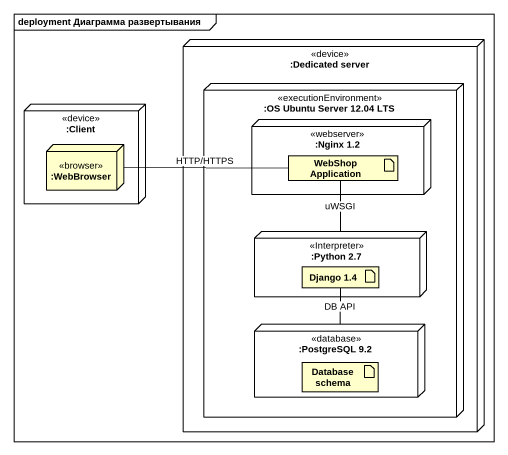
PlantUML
@startuml
mainframe deployment Диаграмма развертывания
node ":Dedicated server" as Dedicated_server <<device>> {
  node ":OS Ubuntu Server 12.04 LTS" as OS_Ubuntu_Server_12_04_LTS <<executionEnvironment>> {
    node ":Nginx 1.2" as Nginx_1_2 <<webserver>> {
      artifact "WebShop Application" as WebShop_Application
    }
    node ":Python 2.7" as Python_2_7 <<Interpreter>> {
      artifact "Django 1.4" as Django_1_4
    }
    node ":PostgreSQL 9.2" as PostgreSQL_9_2 <<database>> {
      artifact "Database schema" as Database_schema
    }
  }
}
node ":Client" as Client <<device>> {
  node ":WebBrowser" as WebBrowser <<browser>>
}
WebBrowser -right- WebShop_Application : HTTP/HTTPS
WebShop_Application -- Python_2_7 : uWSGI
Django_1_4 -- PostgreSQL_9_2 : DB API
@enduml
